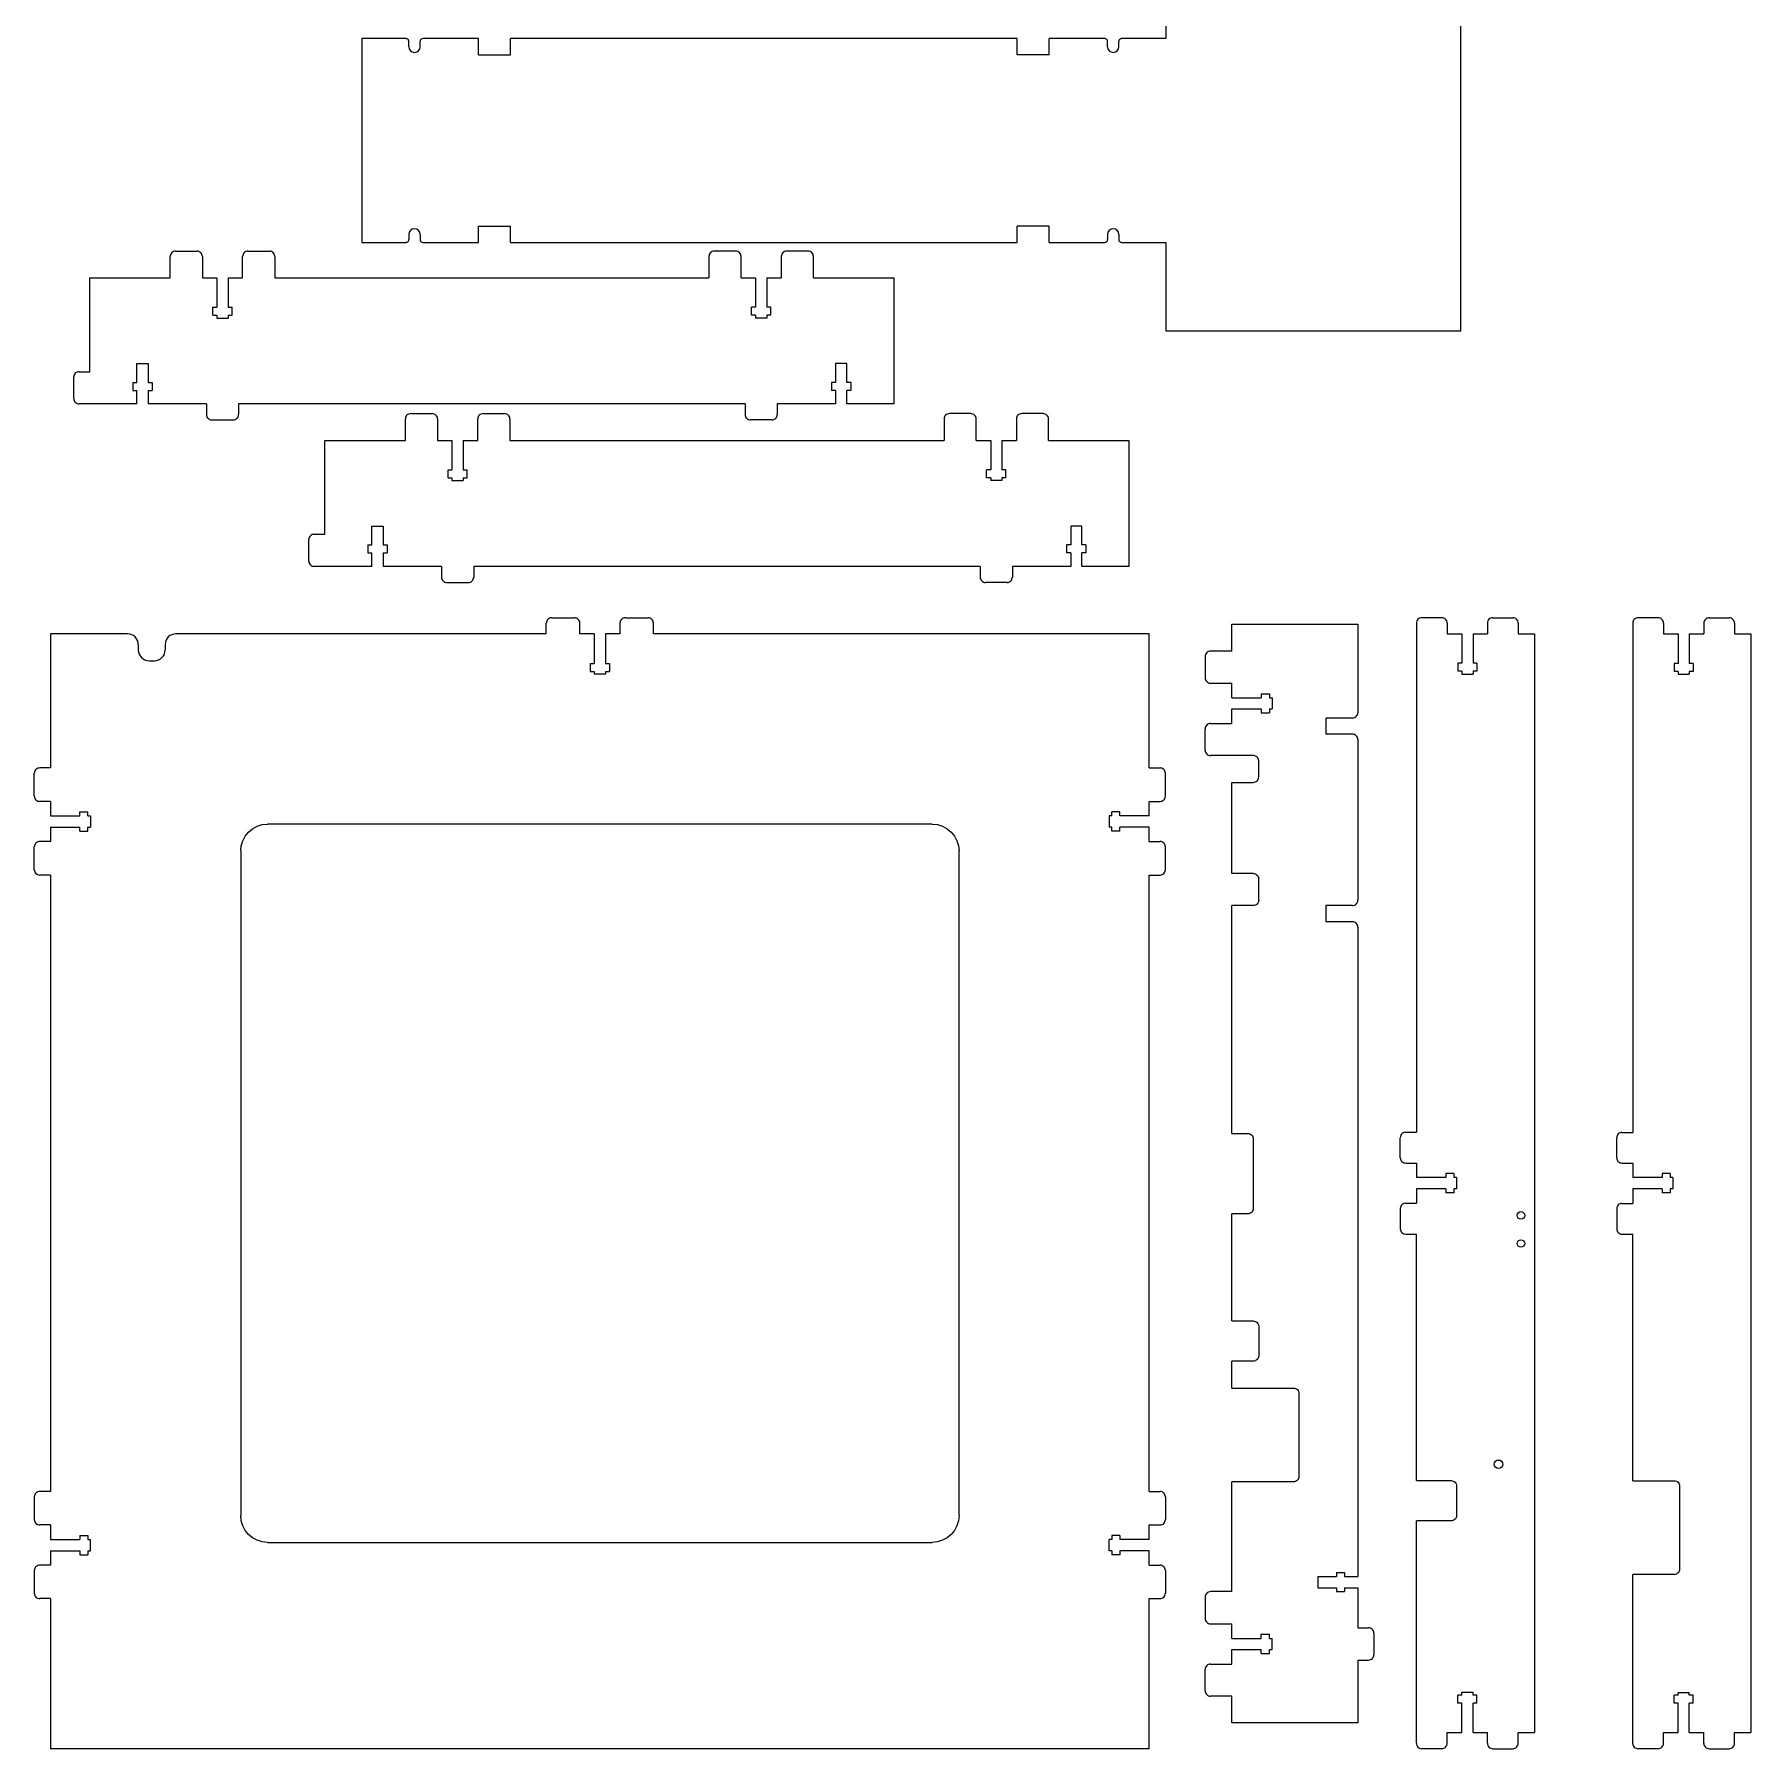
# Model space of a CAD drawing. Extents: x 233 to 3046, y 2334 to 3838.
# Drawn here: x 663 to 1303, y 2335 to 2975 of the extents above; entities that cross this region are included whole.
import ezdxf

# ---------------------------------------------------------------- set-up
doc = ezdxf.new("R2010")
doc.units = 0
doc.layers.add('LAYER_1', color=7, linetype='CONTINUOUS')

msp = doc.modelspace()

# ---------------------------------------------------------------- linework, layer by layer
at = {"layer": 'LAYER_1', "color": 94}
for points in [[(1194.71, 2864.42), (1194.71, 3276.43)], [(1084.71, 3216.7), (1084.71, 2973.43)], [(801.26, 2973.43), (784.71, 2973.43)], [(784.71, 2973.43), (784.71, 2897.4)], [(802.24, 2972.4), (802.24, 2972.62), (802.17, 2972.79), (802.1, 2972.97), (801.96, 2973.11), (801.82, 2973.25), (801.64, 2973.32), (801.43, 2973.39), (801.26, 2973.43)], [(802.24, 2970.43), (802.24, 2972.4)], [(807.47, 2973.43), (807.25, 2973.39), (807.08, 2973.32), (806.9, 2973.25), (806.76, 2973.11), (806.62, 2972.97), (806.51, 2972.79), (806.48, 2972.62), (806.44, 2972.4)], [(806.44, 2970.43), (806.44, 2972.4)], [(828.21, 2973.43), (807.47, 2973.43)], [(828.21, 2967.43), (828.21, 2973.43)], [(1029.22, 2973.43), (840.2, 2973.43)], [(840.2, 2967.43), (840.2, 2973.43)], [(1029.22, 2967.43), (1029.22, 2973.43)], [(1061.96, 2973.43), (1041.22, 2973.43)], [(1041.22, 2967.43), (1041.22, 2973.43)], [(1062.95, 2972.4), (1062.95, 2972.62), (1062.88, 2972.79), (1062.77, 2972.97), (1062.66, 2973.11), (1062.52, 2973.25), (1062.35, 2973.32), (1062.14, 2973.39), (1061.96, 2973.43)], [(1062.95, 2970.43), (1062.95, 2972.4)], [(1068.17, 2973.43), (1067.96, 2973.39), (1067.78, 2973.32), (1067.6, 2973.25), (1067.46, 2973.11), (1067.32, 2972.97), (1067.22, 2972.79), (1067.18, 2972.62), (1067.15, 2972.4)], [(1067.15, 2970.43), (1067.15, 2972.4)], [(1084.71, 2973.43), (1068.17, 2973.43)], [(802.24, 2970.43), (802.42, 2969.62), (802.88, 2968.91), (803.55, 2968.49), (804.36, 2968.31), (805.17, 2968.49), (805.84, 2968.91), (806.3, 2969.62), (806.44, 2970.43)], [(828.21, 2967.43), (840.2, 2967.43)], [(1041.22, 2967.43), (1029.22, 2967.43)], [(1062.95, 2970.43), (1063.12, 2969.62), (1063.58, 2968.91), (1064.25, 2968.49), (1065.06, 2968.31), (1065.87, 2968.49), (1066.55, 2968.91), (1067, 2969.62), (1067.15, 2970.43)], [(806.44, 2900.4), (806.3, 2901.21), (805.84, 2901.88), (805.17, 2902.34), (804.36, 2902.52), (803.55, 2902.34), (802.88, 2901.88), (802.42, 2901.21), (802.24, 2900.4)], [(828.21, 2897.4), (828.21, 2903.4)], [(828.21, 2903.4), (840.2, 2903.4)], [(840.2, 2897.4), (840.2, 2903.4)], [(1029.22, 2897.4), (1029.22, 2903.4)], [(1041.22, 2903.4), (1029.22, 2903.4)], [(1041.22, 2897.4), (1041.22, 2903.4)], [(1067.15, 2900.4), (1067, 2901.21), (1066.55, 2901.88), (1065.87, 2902.34), (1065.06, 2902.52), (1064.25, 2902.34), (1063.58, 2901.88), (1063.12, 2901.21), (1062.95, 2900.4)], [(784.71, 2897.4), (801.26, 2897.4)], [(801.26, 2897.4), (801.43, 2897.44), (801.64, 2897.47), (801.82, 2897.58), (801.96, 2897.72), (802.1, 2897.86), (802.17, 2898.04), (802.24, 2898.22), (802.24, 2898.43)], [(802.24, 2900.4), (802.24, 2898.43)], [(806.44, 2900.4), (806.44, 2898.43)], [(806.44, 2898.43), (806.48, 2898.22), (806.51, 2898.04), (806.62, 2897.86), (806.76, 2897.72), (806.9, 2897.58), (807.08, 2897.47), (807.25, 2897.44), (807.47, 2897.4)], [(807.47, 2897.4), (828.21, 2897.4)], [(840.2, 2897.4), (1029.22, 2897.4)], [(1041.22, 2897.4), (1061.96, 2897.4)], [(1061.96, 2897.4), (1062.14, 2897.44), (1062.35, 2897.47), (1062.52, 2897.58), (1062.66, 2897.72), (1062.77, 2897.86), (1062.88, 2898.04), (1062.95, 2898.22), (1062.95, 2898.43)], [(1062.95, 2900.4), (1062.95, 2898.43)], [(1067.15, 2900.4), (1067.15, 2898.43)], [(1067.15, 2898.43), (1067.18, 2898.22), (1067.22, 2898.04), (1067.32, 2897.86), (1067.46, 2897.72), (1067.6, 2897.58), (1067.78, 2897.47), (1067.96, 2897.44), (1068.17, 2897.4)], [(1068.17, 2897.4), (1084.71, 2897.4)], [(1084.71, 2897.4), (1084.71, 2864.42)], [(1084.71, 2864.42), (1194.71, 2864.42)], [(1109.36, 2754.93), (1156.35, 2754.93)], [(1109.36, 2744.91), (1109.36, 2754.93)], [(1156.35, 2754.93), (1156.35, 2721.91)], [(1101.35, 2744.91), (1100.96, 2744.87), (1100.57, 2744.77), (1100.22, 2744.59), (1099.94, 2744.34), (1099.69, 2744.03), (1099.48, 2743.67), (1099.38, 2743.32), (1099.34, 2742.93)], [(1099.34, 2742.93), (1099.34, 2734.92)], [(1109.36, 2744.91), (1101.35, 2744.91)], [(1099.34, 2734.92), (1099.38, 2734.54), (1099.48, 2734.15), (1099.69, 2733.8), (1099.94, 2733.51), (1100.22, 2733.27), (1100.57, 2733.06), (1100.96, 2732.95), (1101.35, 2732.91)], [(1101.35, 2732.91), (1109.36, 2732.91)], [(1109.36, 2727.52), (1109.36, 2732.91)], [(1120.33, 2729), (1120.33, 2727.52)], [(1120.33, 2729), (1123.33, 2729)], [(1123.33, 2729), (1123.33, 2727.52)], [(1109.36, 2727.52), (1120.33, 2727.52)], [(1109.36, 2723.32), (1120.33, 2723.32)], [(1109.36, 2717.92), (1109.36, 2723.32)], [(1120.33, 2723.32), (1120.33, 2721.8)], [(1120.33, 2721.8), (1123.33, 2721.8)], [(1123.33, 2727.52), (1124.35, 2727.52)], [(1123.33, 2723.32), (1124.35, 2723.32)], [(1123.33, 2723.32), (1123.33, 2721.8)], [(1124.35, 2727.52), (1124.35, 2723.32)], [(1154.34, 2719.93), (1154.73, 2719.97), (1155.11, 2720.07), (1155.47, 2720.25), (1155.75, 2720.5), (1156, 2720.81), (1156.21, 2721.17), (1156.31, 2721.52), (1156.35, 2721.91)], [(1101.35, 2717.92), (1100.96, 2717.89), (1100.57, 2717.78), (1100.22, 2717.57), (1099.94, 2717.32), (1099.69, 2717.04), (1099.48, 2716.69), (1099.38, 2716.3), (1099.34, 2715.91)], [(1099.34, 2707.9), (1099.34, 2715.91)], [(1101.35, 2717.92), (1109.36, 2717.92)], [(1144.35, 2719.93), (1144.35, 2713.9)], [(1154.34, 2719.93), (1144.35, 2719.93)], [(1154.34, 2713.9), (1144.35, 2713.9)], [(1156.35, 2711.92), (1156.31, 2712.31), (1156.21, 2712.66), (1156, 2713.02), (1155.75, 2713.33), (1155.47, 2713.58), (1155.11, 2713.76), (1154.73, 2713.86), (1154.34, 2713.9)], [(1156.35, 2711.92), (1156.35, 2651.92)], [(1099.34, 2707.9), (1099.38, 2707.51), (1099.48, 2707.16), (1099.69, 2706.81), (1099.94, 2706.49), (1100.22, 2706.24), (1100.57, 2706.07), (1100.96, 2705.96), (1101.35, 2705.93)], [(1117.33, 2705.93), (1101.35, 2705.93)], [(1119.34, 2703.92), (1119.31, 2704.3), (1119.2, 2704.69), (1119.03, 2705.01), (1118.74, 2705.33), (1118.46, 2705.57), (1118.11, 2705.75), (1117.72, 2705.89), (1117.33, 2705.93)], [(1119.34, 2697.92), (1119.34, 2703.92)], [(1117.33, 2695.91), (1117.72, 2695.94), (1118.11, 2696.08), (1118.46, 2696.26), (1118.74, 2696.51), (1119.03, 2696.79), (1119.2, 2697.14), (1119.31, 2697.53), (1119.34, 2697.92)], [(1109.36, 2695.91), (1117.33, 2695.91)], [(1109.36, 2661.9), (1109.36, 2695.91)], [(1117.33, 2661.9), (1109.36, 2661.9)], [(1117.33, 2661.9), (1117.72, 2661.86), (1118.11, 2661.76), (1118.46, 2661.58), (1118.74, 2661.34), (1119.03, 2661.02), (1119.2, 2660.67), (1119.31, 2660.31), (1119.34, 2659.92)], [(1119.34, 2651.92), (1119.34, 2659.92)], [(1119.34, 2651.92), (1119.31, 2651.53), (1119.2, 2651.14), (1119.03, 2650.79), (1118.74, 2650.51), (1118.46, 2650.26), (1118.11, 2650.08), (1117.72, 2649.94), (1117.33, 2649.91)], [(1154.34, 2649.91), (1154.73, 2649.94), (1155.11, 2650.08), (1155.47, 2650.26), (1155.75, 2650.51), (1156, 2650.79), (1156.21, 2651.14), (1156.31, 2651.53), (1156.35, 2651.92)], [(1117.33, 2649.91), (1109.36, 2649.91)], [(1109.36, 2564.92), (1109.36, 2649.91)], [(1144.35, 2649.91), (1144.35, 2643.91)], [(1154.34, 2649.91), (1144.35, 2649.91)], [(1154.34, 2643.91), (1144.35, 2643.91)], [(1156.35, 2641.93), (1156.31, 2642.32), (1156.21, 2642.67), (1156, 2643.03), (1155.75, 2643.34), (1155.47, 2643.59), (1155.11, 2643.77), (1154.73, 2643.87), (1154.34, 2643.91)], [(1156.35, 2641.93), (1156.35, 2399.61)], [(1109.36, 2564.92), (1115.36, 2564.92)], [(1115.36, 2564.92), (1115.74, 2564.89), (1116.1, 2564.78), (1116.45, 2564.57), (1116.77, 2564.32), (1117.01, 2564.04), (1117.19, 2563.69), (1117.3, 2563.3), (1117.33, 2562.91)], [(1117.33, 2562.91), (1117.33, 2536.91)], [(1117.33, 2536.91), (1117.3, 2536.52), (1117.19, 2536.13), (1117.01, 2535.82), (1116.77, 2535.5), (1116.45, 2535.25), (1116.1, 2535.08), (1115.74, 2534.97), (1115.36, 2534.9)], [(1115.36, 2534.9), (1109.36, 2534.9)], [(1109.36, 2494.93), (1109.36, 2534.9)], [(1109.36, 2494.93), (1117.33, 2494.93)], [(1117.33, 2494.93), (1117.72, 2494.89), (1118.11, 2494.75), (1118.46, 2494.58), (1118.74, 2494.33), (1119.03, 2494.01), (1119.2, 2493.7), (1119.31, 2493.31), (1119.34, 2492.92)], [(1119.34, 2492.92), (1119.34, 2481.91)], [(1117.33, 2479.9), (1109.36, 2479.9)], [(1109.36, 2469.92), (1109.36, 2479.9)], [(1119.34, 2481.91), (1119.31, 2481.52), (1119.2, 2481.14), (1119.03, 2480.82), (1118.74, 2480.5), (1118.46, 2480.25), (1118.11, 2480.08), (1117.72, 2479.94), (1117.33, 2479.9)], [(1109.36, 2469.92), (1132.36, 2469.92)], [(1132.36, 2469.92), (1132.75, 2469.88), (1133.1, 2469.78), (1133.45, 2469.57), (1133.77, 2469.32), (1134.02, 2469.04), (1134.19, 2468.68), (1134.3, 2468.3), (1134.34, 2467.91)], [(1134.34, 2467.91), (1134.34, 2436.9)], [(1132.36, 2434.92), (1109.36, 2434.92)], [(1109.36, 2393.93), (1109.36, 2434.92)], [(1134.34, 2436.9), (1134.3, 2436.51), (1134.19, 2436.16), (1134.02, 2435.8), (1133.77, 2435.49), (1133.45, 2435.24), (1133.1, 2435.06), (1132.75, 2434.96), (1132.36, 2434.92)], [(1141.36, 2399.61), (1141.36, 2395.41)], [(1141.36, 2399.61), (1148.34, 2399.61)], [(1141.36, 2395.41), (1148.34, 2395.41)], [(1148.34, 2401.13), (1148.34, 2399.61)], [(1148.34, 2401.13), (1151.34, 2401.13)], [(1148.34, 2395.41), (1148.34, 2393.93)], [(1151.34, 2401.13), (1151.34, 2399.61)], [(1151.34, 2399.61), (1156.35, 2399.61)], [(1151.34, 2395.41), (1156.35, 2395.41)], [(1151.34, 2395.41), (1151.34, 2393.93)], [(1156.35, 2395.41), (1156.35, 2380.42)], [(1101.35, 2393.93), (1100.96, 2393.89), (1100.57, 2393.75), (1100.22, 2393.58), (1099.94, 2393.33), (1099.69, 2393.01), (1099.48, 2392.7), (1099.38, 2392.31), (1099.34, 2391.92)], [(1099.34, 2391.92), (1099.34, 2383.91)], [(1109.36, 2393.93), (1101.35, 2393.93)], [(1148.34, 2393.93), (1151.34, 2393.93)], [(1099.34, 2383.91), (1099.38, 2383.52), (1099.48, 2383.13), (1099.69, 2382.82), (1099.94, 2382.5), (1100.22, 2382.25), (1100.57, 2382.08), (1100.96, 2381.97), (1101.35, 2381.9)], [(1101.35, 2381.9), (1109.36, 2381.9)], [(1109.36, 2376.5), (1109.36, 2381.9)], [(1109.36, 2376.5), (1120.33, 2376.5)], [(1120.33, 2376.5), (1120.33, 2378.02)], [(1120.33, 2378.02), (1123.33, 2378.02)], [(1123.33, 2376.5), (1123.33, 2378.02)], [(1123.33, 2376.5), (1124.35, 2376.5)], [(1124.35, 2372.3), (1124.35, 2376.5)], [(1156.35, 2380.42), (1160.34, 2380.42)], [(1162.35, 2378.41), (1162.31, 2378.8), (1162.21, 2379.18), (1161.99, 2379.54), (1161.75, 2379.82), (1161.46, 2380.07), (1161.11, 2380.28), (1160.72, 2380.38), (1160.34, 2380.42)], [(1162.35, 2378.41), (1162.35, 2370.4)], [(1109.36, 2372.3), (1120.33, 2372.3)], [(1109.36, 2366.91), (1109.36, 2372.3)], [(1120.33, 2370.82), (1120.33, 2372.3)], [(1120.33, 2370.82), (1123.33, 2370.82)], [(1123.33, 2372.3), (1124.35, 2372.3)], [(1123.33, 2370.82), (1123.33, 2372.3)], [(1160.34, 2368.42), (1160.72, 2368.46), (1161.11, 2368.57), (1161.46, 2368.74), (1161.75, 2368.99), (1161.99, 2369.31), (1162.21, 2369.66), (1162.31, 2370.01), (1162.35, 2370.4)], [(1101.35, 2366.91), (1100.96, 2366.87), (1100.57, 2366.77), (1100.22, 2366.59), (1099.94, 2366.34), (1099.69, 2366.03), (1099.48, 2365.67), (1099.38, 2365.32), (1099.34, 2364.93)], [(1099.34, 2356.92), (1099.34, 2364.93)], [(1101.35, 2366.91), (1109.36, 2366.91)], [(1156.35, 2368.42), (1156.35, 2344.93)], [(1156.35, 2368.42), (1160.34, 2368.42)], [(1099.34, 2356.92), (1099.38, 2356.54), (1099.48, 2356.15), (1099.69, 2355.79), (1099.94, 2355.51), (1100.22, 2355.27), (1100.57, 2355.05), (1100.96, 2354.95), (1101.35, 2354.91)], [(1109.36, 2354.91), (1101.35, 2354.91)], [(1109.36, 2344.93), (1109.36, 2354.91)], [(1156.35, 2344.93), (1109.36, 2344.93)]]:
    msp.add_lwpolyline(points, dxfattribs=at)
at = {"layer": 'LAYER_1', "color": 7}
for points in [[(715.22, 2894.18), (714.83, 2894.14), (714.44, 2894.04), (714.09, 2893.82), (713.81, 2893.58), (713.56, 2893.3), (713.39, 2892.94), (713.24, 2892.55), (713.21, 2892.17)], [(713.21, 2884.19), (713.21, 2892.17)], [(715.22, 2894.18), (723.23, 2894.18)], [(725.2, 2892.17), (725.17, 2892.55), (725.06, 2892.94), (724.89, 2893.3), (724.64, 2893.58), (724.32, 2893.82), (723.97, 2894.04), (723.62, 2894.14), (723.23, 2894.18)], [(725.2, 2892.17), (725.2, 2884.19)], [(742.21, 2894.18), (741.82, 2894.14), (741.47, 2894.04), (741.11, 2893.82), (740.8, 2893.58), (740.55, 2893.3), (740.37, 2892.94), (740.27, 2892.55), (740.23, 2892.17)], [(740.23, 2884.19), (740.23, 2892.17)], [(742.21, 2894.18), (750.22, 2894.18)], [(752.23, 2892.17), (752.19, 2892.55), (752.05, 2892.94), (751.87, 2893.3), (751.63, 2893.58), (751.34, 2893.82), (750.99, 2894.04), (750.6, 2894.14), (750.22, 2894.18)], [(752.23, 2892.17), (752.23, 2884.19)], [(916.23, 2894.18), (915.85, 2894.14), (915.46, 2894.04), (915.1, 2893.82), (914.79, 2893.58), (914.54, 2893.3), (914.36, 2892.94), (914.26, 2892.55), (914.22, 2892.17)], [(914.22, 2892.17), (914.22, 2884.19)], [(924.21, 2894.18), (916.23, 2894.18)], [(926.22, 2892.17), (926.18, 2892.55), (926.08, 2892.94), (925.86, 2893.3), (925.62, 2893.58), (925.33, 2893.82), (924.98, 2894.04), (924.59, 2894.14), (924.21, 2894.18)], [(926.22, 2884.19), (926.22, 2892.17)], [(943.22, 2894.18), (942.83, 2894.14), (942.44, 2894.04), (942.09, 2893.82), (941.81, 2893.58), (941.56, 2893.3), (941.39, 2892.94), (941.25, 2892.55), (941.21, 2892.17)], [(941.21, 2892.17), (941.21, 2884.19)], [(951.23, 2894.18), (943.22, 2894.18)], [(953.2, 2892.17), (953.17, 2892.55), (953.06, 2892.94), (952.89, 2893.3), (952.64, 2893.58), (952.32, 2893.82), (951.97, 2894.04), (951.62, 2894.14), (951.23, 2894.18)], [(953.2, 2884.19), (953.2, 2892.17)], [(683.22, 2884.19), (713.21, 2884.19)], [(683.22, 2849.16), (683.22, 2884.19)], [(725.2, 2884.19), (730.6, 2884.19)], [(730.6, 2884.19), (730.6, 2873.19)], [(734.83, 2884.19), (740.23, 2884.19)], [(734.83, 2884.19), (734.83, 2873.19)], [(752.23, 2884.19), (914.22, 2884.19)], [(926.22, 2884.19), (931.61, 2884.19)], [(931.61, 2884.19), (931.61, 2873.19)], [(935.81, 2884.19), (941.21, 2884.19)], [(935.81, 2884.19), (935.81, 2873.19)], [(953.2, 2884.19), (983.23, 2884.19)], [(983.23, 2884.19), (983.23, 2837.17)], [(729.12, 2870.19), (729.12, 2873.19)], [(729.12, 2873.19), (730.6, 2873.19)], [(729.12, 2870.19), (730.6, 2870.19)], [(730.6, 2870.19), (730.6, 2869.17)], [(730.6, 2869.17), (734.83, 2869.17)], [(734.83, 2873.19), (736.32, 2873.19)], [(734.83, 2870.19), (736.32, 2870.19)], [(734.83, 2870.19), (734.83, 2869.17)], [(736.32, 2870.19), (736.32, 2873.19)], [(930.13, 2870.19), (930.13, 2873.19)], [(931.61, 2873.19), (930.13, 2873.19)], [(931.61, 2870.19), (930.13, 2870.19)], [(931.61, 2870.19), (931.61, 2869.17)], [(935.81, 2869.17), (931.61, 2869.17)], [(937.33, 2873.19), (935.81, 2873.19)], [(937.33, 2870.19), (935.81, 2870.19)], [(935.81, 2870.19), (935.81, 2869.17)], [(937.33, 2870.19), (937.33, 2873.19)], [(700.76, 2845.18), (700.76, 2852.16)], [(700.76, 2852.16), (704.95, 2852.16)], [(704.95, 2852.16), (704.95, 2845.18)], [(961.46, 2852.16), (961.46, 2845.18)], [(965.66, 2852.16), (961.46, 2852.16)], [(965.66, 2845.18), (965.66, 2852.16)], [(679.2, 2849.16), (678.81, 2849.13), (678.46, 2849.02), (678.11, 2848.85), (677.79, 2848.6), (677.54, 2848.28), (677.37, 2847.93), (677.26, 2847.58), (677.23, 2847.19)], [(677.23, 2839.18), (677.23, 2847.19)], [(679.2, 2849.16), (683.22, 2849.16)], [(699.27, 2845.18), (699.27, 2842.18)], [(699.27, 2845.18), (700.76, 2845.18)], [(704.95, 2845.18), (706.47, 2845.18)], [(706.47, 2845.18), (706.47, 2842.18)], [(959.98, 2845.18), (959.98, 2842.18)], [(961.46, 2845.18), (959.98, 2845.18)], [(967.17, 2845.18), (965.66, 2845.18)], [(967.17, 2845.18), (967.17, 2842.18)], [(677.23, 2839.18), (677.26, 2838.79), (677.37, 2838.4), (677.54, 2838.05), (677.79, 2837.77), (678.11, 2837.52), (678.46, 2837.34), (678.81, 2837.2), (679.2, 2837.17)], [(700.76, 2837.17), (679.2, 2837.17)], [(699.27, 2842.18), (700.76, 2842.18)], [(700.76, 2837.17), (700.76, 2842.18)], [(704.95, 2842.18), (706.47, 2842.18)], [(704.95, 2842.18), (704.95, 2837.17)], [(726.72, 2837.17), (704.95, 2837.17)], [(726.72, 2837.17), (726.72, 2833.18)], [(738.72, 2837.17), (738.72, 2833.18)], [(927.73, 2837.17), (738.72, 2837.17)], [(927.73, 2837.17), (927.73, 2833.18)], [(939.73, 2837.17), (939.73, 2833.18)], [(961.46, 2837.17), (939.73, 2837.17)], [(961.46, 2842.18), (959.98, 2842.18)], [(961.46, 2842.18), (961.46, 2837.17)], [(965.66, 2837.17), (965.66, 2842.18)], [(967.17, 2842.18), (965.66, 2842.18)], [(983.23, 2837.17), (965.66, 2837.17)], [(726.72, 2833.18), (726.76, 2832.79), (726.86, 2832.41), (727.04, 2832.05), (727.32, 2831.77), (727.6, 2831.52), (727.96, 2831.31), (728.34, 2831.21), (728.73, 2831.17)], [(728.73, 2831.17), (736.7, 2831.17)], [(736.7, 2831.17), (737.09, 2831.21), (737.48, 2831.31), (737.83, 2831.52), (738.12, 2831.77), (738.4, 2832.05), (738.57, 2832.41), (738.68, 2832.79), (738.72, 2833.18)], [(802.96, 2833.51), (802.57, 2833.48), (802.18, 2833.33), (801.83, 2833.16), (801.51, 2832.91), (801.26, 2832.63), (801.09, 2832.28), (800.98, 2831.89), (800.95, 2831.5)], [(800.95, 2823.49), (800.95, 2831.5)], [(802.96, 2833.51), (810.93, 2833.51)], [(812.94, 2831.5), (812.91, 2831.89), (812.8, 2832.28), (812.59, 2832.63), (812.34, 2832.91), (812.06, 2833.16), (811.71, 2833.33), (811.32, 2833.48), (810.93, 2833.51)], [(812.94, 2831.5), (812.94, 2823.49)], [(829.95, 2833.51), (829.56, 2833.48), (829.17, 2833.33), (828.82, 2833.16), (828.53, 2832.91), (828.29, 2832.63), (828.11, 2832.28), (827.97, 2831.89), (827.93, 2831.5)], [(827.93, 2823.49), (827.93, 2831.5)], [(829.95, 2833.51), (837.95, 2833.51)], [(839.93, 2831.5), (839.89, 2831.89), (839.79, 2832.28), (839.61, 2832.63), (839.36, 2832.91), (839.05, 2833.16), (838.69, 2833.33), (838.34, 2833.48), (837.95, 2833.51)], [(839.93, 2831.5), (839.93, 2823.49)], [(927.73, 2833.18), (927.77, 2832.79), (927.87, 2832.41), (928.05, 2832.05), (928.3, 2831.77), (928.62, 2831.52), (928.97, 2831.31), (929.32, 2831.21), (929.71, 2831.17)], [(937.72, 2831.17), (929.71, 2831.17)], [(937.72, 2831.17), (938.11, 2831.21), (938.49, 2831.31), (938.85, 2831.52), (939.13, 2831.77), (939.38, 2832.05), (939.55, 2832.41), (939.69, 2832.79), (939.73, 2833.18)], [(1003.94, 2833.51), (1003.55, 2833.48), (1003.19, 2833.33), (1002.84, 2833.16), (1002.52, 2832.91), (1002.28, 2832.63), (1002.1, 2832.28), (1001.99, 2831.89), (1001.96, 2831.5)], [(1001.96, 2831.5), (1001.96, 2823.49)], [(1011.94, 2833.51), (1003.94, 2833.51)], [(1013.95, 2831.5), (1013.92, 2831.89), (1013.78, 2832.28), (1013.6, 2832.63), (1013.35, 2832.91), (1013.04, 2833.16), (1012.72, 2833.33), (1012.33, 2833.48), (1011.94, 2833.51)], [(1013.95, 2823.49), (1013.95, 2831.5)], [(1030.96, 2833.51), (1030.53, 2833.48), (1030.18, 2833.33), (1029.83, 2833.16), (1029.51, 2832.91), (1029.26, 2832.63), (1029.09, 2832.28), (1028.98, 2831.89), (1028.95, 2831.5)], [(1028.95, 2831.5), (1028.95, 2823.49)], [(1038.93, 2833.51), (1030.96, 2833.51)], [(1040.94, 2831.5), (1040.91, 2831.89), (1040.8, 2832.28), (1040.59, 2832.63), (1040.34, 2832.91), (1040.06, 2833.16), (1039.71, 2833.33), (1039.32, 2833.48), (1038.93, 2833.51)], [(1040.94, 2823.49), (1040.94, 2831.5)], [(770.93, 2823.49), (800.95, 2823.49)], [(770.93, 2788.5), (770.93, 2823.49)], [(812.94, 2823.49), (818.34, 2823.49)], [(818.34, 2823.49), (818.34, 2812.52)], [(822.54, 2823.49), (827.93, 2823.49)], [(822.54, 2823.49), (822.54, 2812.52)], [(839.93, 2823.49), (1001.96, 2823.49)], [(1013.95, 2823.49), (1019.35, 2823.49)], [(1019.35, 2823.49), (1019.35, 2812.52)], [(1023.55, 2823.49), (1028.95, 2823.49)], [(1023.55, 2823.49), (1023.55, 2812.52)], [(1040.94, 2823.49), (1070.93, 2823.49)], [(1070.93, 2823.49), (1070.93, 2776.5)], [(816.86, 2809.49), (816.86, 2812.52)], [(816.86, 2812.52), (818.34, 2812.52)], [(822.54, 2812.52), (824.05, 2812.52)], [(824.05, 2809.49), (824.05, 2812.52)], [(1017.83, 2809.49), (1017.83, 2812.52)], [(1019.35, 2812.52), (1017.83, 2812.52)], [(1025.03, 2812.52), (1023.55, 2812.52)], [(1025.03, 2809.49), (1025.03, 2812.52)], [(816.86, 2809.49), (818.34, 2809.49)], [(818.34, 2809.49), (818.34, 2808.5)], [(818.34, 2808.5), (822.54, 2808.5)], [(822.54, 2809.49), (824.05, 2809.49)], [(822.54, 2809.49), (822.54, 2808.5)], [(1019.35, 2809.49), (1017.83, 2809.49)], [(1019.35, 2809.49), (1019.35, 2808.5)], [(1023.55, 2808.5), (1019.35, 2808.5)], [(1025.03, 2809.49), (1023.55, 2809.49)], [(1023.55, 2809.49), (1023.55, 2808.5)], [(766.94, 2788.5), (766.55, 2788.46), (766.16, 2788.36), (765.85, 2788.18), (765.53, 2787.93), (765.28, 2787.61), (765.1, 2787.26), (764.96, 2786.91), (764.93, 2786.52)], [(764.93, 2778.51), (764.93, 2786.52)], [(766.94, 2788.5), (770.93, 2788.5)], [(788.49, 2784.51), (788.49, 2791.5)], [(788.49, 2791.5), (792.69, 2791.5)], [(792.69, 2791.5), (792.69, 2784.51)], [(1049.2, 2791.5), (1049.2, 2784.51)], [(1053.39, 2791.5), (1049.2, 2791.5)], [(1053.39, 2784.51), (1053.39, 2791.5)], [(786.98, 2784.51), (786.98, 2781.51)], [(786.98, 2784.51), (788.49, 2784.51)], [(786.98, 2781.51), (788.49, 2781.51)], [(788.49, 2776.5), (788.49, 2781.51)], [(792.69, 2784.51), (794.21, 2784.51)], [(792.69, 2781.51), (794.21, 2781.51)], [(792.69, 2781.51), (792.69, 2776.5)], [(794.21, 2784.51), (794.21, 2781.51)], [(1047.68, 2784.51), (1047.68, 2781.51)], [(1049.2, 2784.51), (1047.68, 2784.51)], [(1049.2, 2781.51), (1047.68, 2781.51)], [(1049.2, 2781.51), (1049.2, 2776.5)], [(1054.88, 2784.51), (1053.39, 2784.51)], [(1053.39, 2776.5), (1053.39, 2781.51)], [(1054.88, 2781.51), (1053.39, 2781.51)], [(1054.88, 2784.51), (1054.88, 2781.51)], [(764.93, 2778.51), (764.96, 2778.12), (765.1, 2777.74), (765.28, 2777.38), (765.53, 2777.1), (765.85, 2776.85), (766.16, 2776.64), (766.55, 2776.54), (766.94, 2776.5)], [(788.49, 2776.5), (766.94, 2776.5)], [(814.46, 2776.5), (792.69, 2776.5)], [(814.46, 2776.5), (814.46, 2772.52)], [(826.45, 2776.5), (826.45, 2772.52)], [(1015.44, 2776.5), (826.45, 2776.5)], [(1015.44, 2776.5), (1015.44, 2772.52)], [(1027.43, 2776.5), (1027.43, 2772.52)], [(1049.2, 2776.5), (1027.43, 2776.5)], [(1070.93, 2776.5), (1053.39, 2776.5)], [(814.46, 2772.52), (814.49, 2772.13), (814.6, 2771.74), (814.78, 2771.39), (815.02, 2771.1), (815.34, 2770.86), (815.69, 2770.65), (816.05, 2770.54), (816.43, 2770.5)], [(816.43, 2770.5), (824.44, 2770.5)], [(824.44, 2770.5), (824.83, 2770.54), (825.22, 2770.65), (825.57, 2770.86), (825.85, 2771.1), (826.1, 2771.39), (826.28, 2771.74), (826.42, 2772.13), (826.45, 2772.52)], [(1015.44, 2772.52), (1015.47, 2772.13), (1015.61, 2771.74), (1015.79, 2771.39), (1016.04, 2771.1), (1016.32, 2770.86), (1016.67, 2770.65), (1017.06, 2770.54), (1017.45, 2770.5)], [(1025.45, 2770.5), (1017.45, 2770.5)], [(1025.45, 2770.5), (1025.84, 2770.54), (1026.2, 2770.65), (1026.55, 2770.86), (1026.87, 2771.1), (1027.11, 2771.39), (1027.29, 2771.74), (1027.39, 2772.13), (1027.43, 2772.52)], [(855.51, 2757.33), (855.13, 2757.29), (854.77, 2757.19), (854.42, 2756.97), (854.1, 2756.73), (853.86, 2756.44), (853.68, 2756.09), (853.57, 2755.7), (853.54, 2755.32)], [(853.54, 2751.33), (853.54, 2755.32)], [(855.51, 2757.33), (864.02, 2757.33)], [(866.03, 2755.32), (865.99, 2755.7), (865.89, 2756.09), (865.67, 2756.44), (865.43, 2756.73), (865.14, 2756.97), (864.79, 2757.19), (864.4, 2757.29), (864.02, 2757.33)], [(866.03, 2751.33), (866.03, 2755.32)], [(883.03, 2757.33), (882.64, 2757.29), (882.25, 2757.19), (881.9, 2756.97), (881.62, 2756.73), (881.37, 2756.44), (881.16, 2756.09), (881.05, 2755.7), (881.02, 2755.32)], [(881.02, 2755.32), (881.02, 2751.33)], [(883.03, 2757.33), (891.53, 2757.33)], [(893.51, 2755.32), (893.47, 2755.7), (893.37, 2756.09), (893.19, 2756.44), (892.94, 2756.73), (892.63, 2756.97), (892.27, 2757.19), (891.92, 2757.29), (891.53, 2757.33)], [(893.51, 2751.33), (893.51, 2755.32)], [(1180.18, 2757.36), (1179.8, 2757.29), (1179.41, 2757.19), (1179.09, 2757.01), (1178.77, 2756.76), (1178.53, 2756.44), (1178.35, 2756.13), (1178.24, 2755.74), (1178.17, 2755.35)], [(1178.17, 2755.35), (1178.17, 2565.34)], [(1187.7, 2757.36), (1180.18, 2757.36)], [(1189.67, 2755.35), (1189.64, 2755.74), (1189.53, 2756.13), (1189.36, 2756.44), (1189.11, 2756.76), (1188.79, 2757.01), (1188.44, 2757.19), (1188.09, 2757.29), (1187.7, 2757.36)], [(1189.67, 2755.35), (1189.67, 2751.33)], [(1206.68, 2757.36), (1206.29, 2757.29), (1205.94, 2757.19), (1205.58, 2757.01), (1205.27, 2756.76), (1205.02, 2756.44), (1204.84, 2756.13), (1204.74, 2755.74), (1204.7, 2755.35)], [(1204.7, 2755.35), (1204.7, 2751.33)], [(1206.68, 2757.36), (1214.19, 2757.36)], [(1216.2, 2755.35), (1216.17, 2755.74), (1216.03, 2756.13), (1215.85, 2756.44), (1215.6, 2756.76), (1215.29, 2757.01), (1214.97, 2757.19), (1214.58, 2757.29), (1214.19, 2757.36)], [(1216.2, 2755.35), (1216.2, 2751.33)], [(1260.9, 2757.33), (1260.51, 2757.29), (1260.16, 2757.19), (1259.81, 2756.97), (1259.49, 2756.73), (1259.24, 2756.44), (1259.07, 2756.09), (1258.96, 2755.7), (1258.92, 2755.32)], [(1258.92, 2755.32), (1258.92, 2565.31)], [(1268.41, 2757.33), (1260.9, 2757.33)], [(1270.43, 2755.32), (1270.39, 2755.7), (1270.25, 2756.09), (1270.07, 2756.44), (1269.83, 2756.73), (1269.54, 2756.97), (1269.19, 2757.19), (1268.8, 2757.29), (1268.41, 2757.33)], [(1270.43, 2755.32), (1270.43, 2751.33)], [(1287.43, 2757.33), (1287.04, 2757.29), (1286.65, 2757.19), (1286.3, 2756.97), (1286.02, 2756.73), (1285.77, 2756.44), (1285.56, 2756.09), (1285.45, 2755.7), (1285.42, 2755.32)], [(1285.42, 2755.32), (1285.42, 2751.33)], [(1287.43, 2757.33), (1294.91, 2757.33)], [(1296.92, 2755.32), (1296.88, 2755.7), (1296.78, 2756.09), (1296.57, 2756.44), (1296.32, 2756.73), (1296.04, 2756.97), (1295.68, 2757.19), (1295.3, 2757.29), (1294.91, 2757.33)], [(1296.92, 2755.32), (1296.92, 2751.33)], [(697.33, 2751.33), (668.51, 2751.33)], [(668.51, 2751.33), (668.51, 2701.31)], [(701.31, 2747.31), (701.24, 2748.12), (701.03, 2748.86), (700.64, 2749.53), (700.15, 2750.17), (699.55, 2750.66), (698.84, 2751.01), (698.1, 2751.26), (697.33, 2751.33)], [(715.32, 2751.33), (714.54, 2751.26), (713.8, 2751.01), (713.1, 2750.66), (712.5, 2750.17), (712, 2749.53), (711.62, 2748.86), (711.4, 2748.12), (711.33, 2747.31)], [(853.54, 2751.33), (715.32, 2751.33)], [(871.42, 2751.33), (866.03, 2751.33)], [(871.42, 2751.33), (871.42, 2740.32)], [(881.02, 2751.33), (875.62, 2751.33)], [(875.62, 2751.33), (875.62, 2740.32)], [(1078.54, 2751.33), (893.51, 2751.33)], [(1078.54, 2701.31), (1078.54, 2751.33)], [(1189.67, 2751.33), (1195.11, 2751.33)], [(1195.11, 2751.33), (1195.11, 2740.36)], [(1199.31, 2751.33), (1204.7, 2751.33)], [(1199.31, 2751.33), (1199.31, 2740.36)], [(1216.2, 2751.33), (1222.2, 2751.33)], [(1222.2, 2751.33), (1222.2, 2341.33)], [(1270.43, 2751.33), (1275.82, 2751.33)], [(1275.82, 2751.33), (1275.82, 2740.32)], [(1280.02, 2751.33), (1285.42, 2751.33)], [(1280.02, 2751.33), (1280.02, 2740.32)], [(1296.92, 2751.33), (1302.92, 2751.33)], [(1302.92, 2751.33), (1302.92, 2341.33)], [(701.31, 2747.31), (701.31, 2745.33)], [(701.31, 2745.33), (701.38, 2744.56), (701.63, 2743.78), (701.98, 2743.11), (702.48, 2742.51), (703.11, 2741.98), (703.78, 2741.63), (704.52, 2741.42), (705.34, 2741.31)], [(705.34, 2741.31), (707.31, 2741.31)], [(707.31, 2741.31), (708.09, 2741.42), (708.86, 2741.63), (709.53, 2741.98), (710.13, 2742.51), (710.66, 2743.11), (711.02, 2743.78), (711.26, 2744.56), (711.33, 2745.33)], [(711.33, 2747.31), (711.33, 2745.33)], [(869.91, 2740.32), (869.91, 2737.32)], [(869.91, 2740.32), (871.42, 2740.32)], [(869.91, 2737.32), (871.42, 2737.32)], [(871.42, 2737.32), (871.42, 2736.34)], [(875.62, 2736.34), (871.42, 2736.34)], [(875.62, 2740.32), (877.14, 2740.32)], [(875.62, 2737.32), (877.14, 2737.32)], [(875.62, 2737.32), (875.62, 2736.34)], [(877.14, 2740.32), (877.14, 2737.32)], [(1193.59, 2740.36), (1193.59, 2737.36)], [(1195.11, 2740.36), (1193.59, 2740.36)], [(1195.11, 2737.36), (1193.59, 2737.36)], [(1195.11, 2737.36), (1195.11, 2736.34)], [(1195.11, 2736.34), (1199.31, 2736.34)], [(1200.79, 2740.36), (1199.31, 2740.36)], [(1200.79, 2737.36), (1199.31, 2737.36)], [(1199.31, 2737.36), (1199.31, 2736.34)], [(1200.79, 2740.36), (1200.79, 2737.36)], [(1274.31, 2740.32), (1274.31, 2737.32)], [(1275.82, 2740.32), (1274.31, 2740.32)], [(1275.82, 2737.32), (1274.31, 2737.32)], [(1275.82, 2737.32), (1275.82, 2736.34)], [(1275.82, 2736.34), (1280.02, 2736.34)], [(1281.5, 2740.32), (1280.02, 2740.32)], [(1281.5, 2737.32), (1280.02, 2737.32)], [(1280.02, 2737.32), (1280.02, 2736.34)], [(1281.5, 2740.32), (1281.5, 2737.32)], [(664.52, 2701.31), (664.13, 2701.27), (663.74, 2701.16), (663.43, 2700.99), (663.11, 2700.74), (662.86, 2700.42), (662.69, 2700.07), (662.54, 2699.72), (662.51, 2699.33)], [(662.51, 2690.83), (662.51, 2699.33)], [(668.51, 2701.31), (664.52, 2701.31)], [(1078.54, 2701.31), (1082.53, 2701.31)], [(1084.54, 2699.33), (1084.47, 2699.72), (1084.36, 2700.07), (1084.18, 2700.42), (1083.94, 2700.74), (1083.62, 2700.99), (1083.3, 2701.16), (1082.91, 2701.27), (1082.53, 2701.31)], [(1084.54, 2690.83), (1084.54, 2699.33)], [(662.51, 2690.83), (662.54, 2690.44), (662.69, 2690.05), (662.86, 2689.7), (663.11, 2689.42), (663.43, 2689.17), (663.74, 2688.96), (664.13, 2688.85), (664.52, 2688.82)], [(1082.53, 2688.82), (1082.91, 2688.85), (1083.3, 2688.96), (1083.62, 2689.17), (1083.94, 2689.42), (1084.18, 2689.7), (1084.36, 2690.05), (1084.47, 2690.44), (1084.54, 2690.83)], [(668.51, 2688.82), (664.52, 2688.82)], [(668.51, 2688.82), (668.51, 2683.42)], [(668.51, 2683.42), (679.51, 2683.42)], [(679.51, 2683.42), (679.51, 2684.94)], [(679.51, 2684.94), (682.51, 2684.94)], [(682.51, 2683.42), (682.51, 2684.94)], [(682.51, 2683.42), (683.53, 2683.42)], [(683.53, 2683.42), (683.53, 2679.22)], [(1063.51, 2683.42), (1063.51, 2679.22)], [(1064.53, 2683.42), (1063.51, 2683.42)], [(1064.53, 2683.42), (1064.53, 2684.94)], [(1067.53, 2684.94), (1064.53, 2684.94)], [(1067.53, 2683.42), (1067.53, 2684.94)], [(1078.54, 2683.42), (1067.53, 2683.42)], [(1078.54, 2683.42), (1078.54, 2688.82)], [(1078.54, 2688.82), (1082.53, 2688.82)], [(668.51, 2679.22), (679.51, 2679.22)], [(668.51, 2679.22), (668.51, 2673.82)], [(679.51, 2677.74), (679.51, 2679.22)], [(679.51, 2677.74), (682.51, 2677.74)], [(682.51, 2679.22), (683.53, 2679.22)], [(682.51, 2677.74), (682.51, 2679.22)], [(739.52, 2670.33), (739.73, 2672.27), (740.3, 2674.14), (741.21, 2675.87), (742.45, 2677.39), (743.97, 2678.62), (745.69, 2679.57), (747.56, 2680.14), (749.54, 2680.32)], [(997.51, 2680.32), (749.54, 2680.32)], [(997.51, 2680.32), (999.48, 2680.14), (1001.35, 2679.57), (1003.08, 2678.62), (1004.6, 2677.39), (1005.83, 2675.87), (1006.75, 2674.14), (1007.31, 2672.27), (1007.53, 2670.33)], [(1064.53, 2679.22), (1063.51, 2679.22)], [(1064.53, 2677.74), (1064.53, 2679.22)], [(1067.53, 2677.74), (1064.53, 2677.74)], [(1078.54, 2679.22), (1067.53, 2679.22)], [(1067.53, 2677.74), (1067.53, 2679.22)], [(1078.54, 2673.82), (1078.54, 2679.22)], [(664.52, 2673.82), (664.13, 2673.79), (663.74, 2673.68), (663.43, 2673.47), (663.11, 2673.22), (662.86, 2672.94), (662.69, 2672.59), (662.54, 2672.2), (662.51, 2671.81)], [(662.51, 2663.31), (662.51, 2671.81)], [(668.51, 2673.82), (664.52, 2673.82)], [(1078.54, 2673.82), (1082.53, 2673.82)], [(1084.54, 2671.81), (1084.47, 2672.2), (1084.36, 2672.59), (1084.18, 2672.94), (1083.94, 2673.22), (1083.62, 2673.47), (1083.3, 2673.68), (1082.91, 2673.79), (1082.53, 2673.82)], [(1084.54, 2663.31), (1084.54, 2671.81)], [(739.52, 2670.33), (739.52, 2422.33)], [(1007.53, 2422.33), (1007.53, 2670.33)], [(662.51, 2663.31), (662.54, 2662.92), (662.69, 2662.57), (662.86, 2662.22), (663.11, 2661.9), (663.43, 2661.65), (663.74, 2661.48), (664.13, 2661.37), (664.52, 2661.34)], [(668.51, 2661.34), (664.52, 2661.34)], [(668.51, 2661.34), (668.51, 2431.32)], [(1078.54, 2431.32), (1078.54, 2661.34)], [(1078.54, 2661.34), (1082.53, 2661.34)], [(1082.53, 2661.34), (1082.91, 2661.37), (1083.3, 2661.48), (1083.62, 2661.65), (1083.94, 2661.9), (1084.18, 2662.22), (1084.36, 2662.57), (1084.47, 2662.92), (1084.54, 2663.31)], [(1174.19, 2565.34), (1173.8, 2565.31), (1173.41, 2565.2), (1173.09, 2564.99), (1172.78, 2564.74), (1172.53, 2564.46), (1172.35, 2564.11), (1172.21, 2563.72), (1172.18, 2563.33)], [(1172.18, 2555.85), (1172.18, 2563.33)], [(1174.19, 2565.34), (1178.17, 2565.34)], [(1254.9, 2565.31), (1254.51, 2565.27), (1254.16, 2565.17), (1253.81, 2564.99), (1253.49, 2564.74), (1253.24, 2564.43), (1253.07, 2564.07), (1252.96, 2563.72), (1252.93, 2563.33)], [(1252.93, 2555.82), (1252.93, 2563.33)], [(1254.9, 2565.31), (1258.92, 2565.31)], [(1172.18, 2555.85), (1172.21, 2555.47), (1172.35, 2555.08), (1172.53, 2554.73), (1172.78, 2554.44), (1173.09, 2554.2), (1173.41, 2553.99), (1173.8, 2553.88), (1174.19, 2553.84)], [(1252.93, 2555.82), (1252.96, 2555.43), (1253.07, 2555.04), (1253.24, 2554.73), (1253.49, 2554.41), (1253.81, 2554.16), (1254.16, 2553.99), (1254.51, 2553.88), (1254.9, 2553.81)], [(1174.19, 2553.84), (1178.17, 2553.84)], [(1178.17, 2553.84), (1178.17, 2548.45)], [(1189.18, 2549.93), (1189.18, 2548.45)], [(1192.18, 2549.93), (1189.18, 2549.93)], [(1192.18, 2549.93), (1192.18, 2548.45)], [(1254.9, 2553.81), (1258.92, 2553.81)], [(1258.92, 2553.81), (1258.92, 2548.41)], [(1269.93, 2549.93), (1269.93, 2548.41)], [(1272.93, 2549.93), (1269.93, 2549.93)], [(1272.93, 2549.93), (1272.93, 2548.41)], [(1189.18, 2548.45), (1178.17, 2548.45)], [(1189.18, 2544.25), (1178.17, 2544.25)], [(1178.17, 2544.25), (1178.17, 2538.85)], [(1189.18, 2544.25), (1189.18, 2542.73)], [(1192.18, 2542.73), (1189.18, 2542.73)], [(1193.2, 2548.45), (1192.18, 2548.45)], [(1193.2, 2544.25), (1192.18, 2544.25)], [(1192.18, 2544.25), (1192.18, 2542.73)], [(1193.2, 2548.45), (1193.2, 2544.25)], [(1269.93, 2548.41), (1258.92, 2548.41)], [(1269.93, 2544.21), (1258.92, 2544.21)], [(1258.92, 2544.21), (1258.92, 2538.82)], [(1269.93, 2544.21), (1269.93, 2542.73)], [(1272.93, 2542.73), (1269.93, 2542.73)], [(1273.92, 2548.41), (1272.93, 2548.41)], [(1273.92, 2544.21), (1272.93, 2544.21)], [(1272.93, 2544.21), (1272.93, 2542.73)], [(1273.92, 2548.41), (1273.92, 2544.21)], [(1174.19, 2538.85), (1173.8, 2538.82), (1173.41, 2538.71), (1173.09, 2538.5), (1172.78, 2538.25), (1172.53, 2537.97), (1172.35, 2537.62), (1172.21, 2537.23), (1172.18, 2536.84)], [(1172.18, 2536.84), (1172.18, 2529.36)], [(1174.19, 2538.85), (1178.17, 2538.85)], [(1254.9, 2538.82), (1254.51, 2538.78), (1254.16, 2538.67), (1253.81, 2538.5), (1253.49, 2538.25), (1253.24, 2537.93), (1253.07, 2537.58), (1252.96, 2537.23), (1252.93, 2536.84)], [(1252.93, 2536.84), (1252.93, 2529.33)], [(1254.9, 2538.82), (1258.92, 2538.82)], [(1217.19, 2535.75), (1217.72, 2535.64), (1218.18, 2535.32), (1218.5, 2534.86), (1218.6, 2534.34), (1218.5, 2533.81), (1218.18, 2533.35), (1217.72, 2533.07), (1217.19, 2532.96), (1216.66, 2533.07), (1216.2, 2533.35), (1215.89, 2533.81), (1215.78, 2534.34), (1215.89, 2534.86), (1216.2, 2535.32), (1216.66, 2535.64), (1217.19, 2535.75)], [(1172.18, 2529.36), (1172.21, 2528.97), (1172.35, 2528.59), (1172.53, 2528.23), (1172.78, 2527.91), (1173.09, 2527.67), (1173.41, 2527.49), (1173.8, 2527.39), (1174.19, 2527.35)], [(1174.19, 2527.35), (1178.17, 2527.35)], [(1178.17, 2435.35), (1178.17, 2527.35)], [(1217.19, 2525.23), (1217.72, 2525.13), (1218.18, 2524.85), (1218.5, 2524.39), (1218.6, 2523.86), (1218.5, 2523.29), (1218.18, 2522.87), (1217.72, 2522.55), (1217.19, 2522.45), (1216.66, 2522.55), (1216.2, 2522.87), (1215.89, 2523.29), (1215.78, 2523.86), (1215.89, 2524.39), (1216.2, 2524.85), (1216.66, 2525.13), (1217.19, 2525.23)], [(1252.93, 2529.33), (1252.96, 2528.94), (1253.07, 2528.55), (1253.24, 2528.2), (1253.49, 2527.91), (1253.81, 2527.67), (1254.16, 2527.49), (1254.51, 2527.35), (1254.9, 2527.32)], [(1254.9, 2527.32), (1258.92, 2527.32)], [(1258.92, 2435.31), (1258.92, 2527.32)], [(1208.83, 2443.04), (1209.47, 2442.93), (1209.96, 2442.58), (1210.31, 2442.05), (1210.45, 2441.45), (1210.31, 2440.85), (1209.96, 2440.32), (1209.47, 2439.97), (1208.83, 2439.86), (1208.23, 2439.97), (1207.7, 2440.32), (1207.35, 2440.85), (1207.24, 2441.45), (1207.35, 2442.05), (1207.7, 2442.58), (1208.23, 2442.93), (1208.83, 2443.04)], [(1178.17, 2435.35), (1191.19, 2435.35)], [(1191.19, 2435.35), (1191.58, 2435.31), (1191.97, 2435.2), (1192.28, 2434.99), (1192.6, 2434.75), (1192.85, 2434.46), (1193.03, 2434.11), (1193.17, 2433.72), (1193.2, 2433.34)], [(1258.92, 2435.31), (1274.41, 2435.31)], [(1274.41, 2435.31), (1274.8, 2435.28), (1275.19, 2435.17), (1275.54, 2434.99), (1275.82, 2434.75), (1276.07, 2434.43), (1276.28, 2434.08), (1276.39, 2433.72), (1276.42, 2433.34)], [(664.52, 2431.32), (664.13, 2431.29), (663.74, 2431.18), (663.43, 2430.97), (663.11, 2430.72), (662.86, 2430.44), (662.69, 2430.09), (662.54, 2429.7), (662.51, 2429.31)], [(662.51, 2429.31), (662.51, 2420.81)], [(668.51, 2431.32), (664.52, 2431.32)], [(1078.54, 2431.32), (1082.53, 2431.32)], [(1084.54, 2429.31), (1084.47, 2429.7), (1084.36, 2430.09), (1084.18, 2430.44), (1083.94, 2430.72), (1083.62, 2430.97), (1083.3, 2431.18), (1082.91, 2431.29), (1082.53, 2431.32)], [(1084.54, 2429.31), (1084.54, 2420.81)], [(1193.2, 2433.34), (1193.2, 2422.33)], [(1276.42, 2433.34), (1276.42, 2402.33)], [(662.51, 2420.81), (662.54, 2420.42), (662.69, 2420.07), (662.86, 2419.72), (663.11, 2419.4), (663.43, 2419.15), (663.74, 2418.98), (664.13, 2418.87), (664.52, 2418.84)], [(749.54, 2412.31), (747.56, 2412.52), (745.69, 2413.09), (743.97, 2414), (742.45, 2415.24), (741.21, 2416.75), (740.3, 2418.48), (739.73, 2420.39), (739.52, 2422.33)], [(1007.53, 2422.33), (1007.31, 2420.39), (1006.75, 2418.48), (1005.83, 2416.75), (1004.6, 2415.24), (1003.08, 2414), (1001.35, 2413.09), (999.48, 2412.52), (997.51, 2412.31)], [(1082.53, 2418.84), (1082.91, 2418.87), (1083.3, 2418.98), (1083.62, 2419.15), (1083.94, 2419.4), (1084.18, 2419.72), (1084.36, 2420.07), (1084.47, 2420.42), (1084.54, 2420.81)], [(1193.2, 2422.33), (1193.17, 2421.94), (1193.03, 2421.59), (1192.85, 2421.23), (1192.6, 2420.92), (1192.28, 2420.67), (1191.97, 2420.49), (1191.58, 2420.39), (1191.19, 2420.35)], [(668.51, 2418.84), (664.52, 2418.84)], [(668.51, 2418.84), (668.51, 2413.44)], [(679.51, 2414.92), (679.51, 2413.44)], [(679.51, 2414.92), (682.51, 2414.92)], [(682.51, 2414.92), (682.51, 2413.44)], [(1064.53, 2414.92), (1064.53, 2413.44)], [(1067.53, 2414.92), (1064.53, 2414.92)], [(1067.53, 2414.92), (1067.53, 2413.44)], [(1078.54, 2413.44), (1078.54, 2418.84)], [(1078.54, 2418.84), (1082.53, 2418.84)], [(1178.17, 2337.34), (1178.17, 2420.35)], [(1191.19, 2420.35), (1178.17, 2420.35)], [(668.51, 2413.44), (679.51, 2413.44)], [(668.51, 2409.21), (679.51, 2409.21)], [(668.51, 2409.21), (668.51, 2403.81)], [(679.51, 2409.21), (679.51, 2407.72)], [(682.51, 2413.44), (683.53, 2413.44)], [(682.51, 2409.21), (683.53, 2409.21)], [(682.51, 2409.21), (682.51, 2407.72)], [(683.53, 2409.21), (683.53, 2413.44)], [(749.54, 2412.31), (997.51, 2412.31)], [(1063.51, 2409.21), (1063.51, 2413.44)], [(1064.53, 2413.44), (1063.51, 2413.44)], [(1064.53, 2409.21), (1063.51, 2409.21)], [(1064.53, 2409.21), (1064.53, 2407.72)], [(1078.54, 2413.44), (1067.53, 2413.44)], [(1078.54, 2409.21), (1067.53, 2409.21)], [(1067.53, 2409.21), (1067.53, 2407.72)], [(1078.54, 2403.81), (1078.54, 2409.21)], [(664.52, 2403.81), (664.13, 2403.77), (663.74, 2403.67), (663.43, 2403.49), (663.11, 2403.24), (662.86, 2402.93), (662.69, 2402.57), (662.54, 2402.22), (662.51, 2401.83)], [(662.51, 2401.83), (662.51, 2393.33)], [(668.51, 2403.81), (664.52, 2403.81)], [(679.51, 2407.72), (682.51, 2407.72)], [(1067.53, 2407.72), (1064.53, 2407.72)], [(1078.54, 2403.81), (1082.53, 2403.81)], [(1084.54, 2401.83), (1084.47, 2402.22), (1084.36, 2402.57), (1084.18, 2402.93), (1083.94, 2403.24), (1083.62, 2403.49), (1083.3, 2403.67), (1082.91, 2403.77), (1082.53, 2403.81)], [(1084.54, 2401.83), (1084.54, 2393.33)], [(1276.42, 2402.33), (1276.39, 2401.94), (1276.28, 2401.55), (1276.07, 2401.2), (1275.82, 2400.91), (1275.54, 2400.67), (1275.19, 2400.49), (1274.8, 2400.35), (1274.41, 2400.32)], [(1258.92, 2337.31), (1258.92, 2400.32)], [(1274.41, 2400.32), (1258.92, 2400.32)], [(662.51, 2393.33), (662.54, 2392.94), (662.69, 2392.55), (662.86, 2392.2), (663.11, 2391.92), (663.43, 2391.67), (663.74, 2391.46), (664.13, 2391.35), (664.52, 2391.32)], [(668.51, 2391.32), (664.52, 2391.32)], [(668.51, 2391.32), (668.51, 2335.33)], [(1078.54, 2335.33), (1078.54, 2391.32)], [(1078.54, 2391.32), (1082.53, 2391.32)], [(1082.53, 2391.32), (1082.91, 2391.35), (1083.3, 2391.46), (1083.62, 2391.67), (1083.94, 2391.92), (1084.18, 2392.2), (1084.36, 2392.55), (1084.47, 2392.94), (1084.54, 2393.33)], [(1193.59, 2352.34), (1193.59, 2355.34)], [(1195.11, 2355.34), (1193.59, 2355.34)], [(1195.11, 2352.34), (1193.59, 2352.34)], [(1195.11, 2355.34), (1195.11, 2356.36)], [(1195.11, 2356.36), (1199.31, 2356.36)], [(1195.11, 2341.33), (1195.11, 2352.34)], [(1199.31, 2355.34), (1199.31, 2356.36)], [(1200.79, 2355.34), (1199.31, 2355.34)], [(1200.79, 2352.34), (1199.31, 2352.34)], [(1199.31, 2341.33), (1199.31, 2352.34)], [(1200.79, 2352.34), (1200.79, 2355.34)], [(1274.31, 2352.34), (1274.31, 2355.34)], [(1275.82, 2355.34), (1274.31, 2355.34)], [(1275.82, 2352.34), (1274.31, 2352.34)], [(1275.82, 2355.34), (1275.82, 2356.32)], [(1275.82, 2356.32), (1280.02, 2356.32)], [(1275.82, 2341.33), (1275.82, 2352.34)], [(1280.02, 2355.34), (1280.02, 2356.32)], [(1281.5, 2355.34), (1280.02, 2355.34)], [(1281.5, 2352.34), (1280.02, 2352.34)], [(1280.02, 2341.33), (1280.02, 2352.34)], [(1281.5, 2352.34), (1281.5, 2355.34)], [(1189.67, 2337.34), (1189.67, 2341.33)], [(1189.67, 2341.33), (1195.11, 2341.33)], [(1199.31, 2341.33), (1204.7, 2341.33)], [(1204.7, 2337.34), (1204.7, 2341.33)], [(1216.2, 2337.34), (1216.2, 2341.33)], [(1216.2, 2341.33), (1222.2, 2341.33)], [(1270.43, 2337.31), (1270.43, 2341.33)], [(1270.43, 2341.33), (1275.82, 2341.33)], [(1280.02, 2341.33), (1285.42, 2341.33)], [(1285.42, 2337.31), (1285.42, 2341.33)], [(1296.92, 2337.31), (1296.92, 2341.33)], [(1296.92, 2341.33), (1302.92, 2341.33)], [(1078.54, 2335.33), (668.51, 2335.33)], [(1178.17, 2337.34), (1178.24, 2336.96), (1178.35, 2336.57), (1178.53, 2336.25), (1178.77, 2335.93), (1179.09, 2335.69), (1179.41, 2335.51), (1179.8, 2335.37), (1180.18, 2335.33)], [(1187.7, 2335.33), (1180.18, 2335.33)], [(1187.7, 2335.33), (1188.09, 2335.37), (1188.44, 2335.51), (1188.79, 2335.69), (1189.11, 2335.93), (1189.36, 2336.25), (1189.53, 2336.57), (1189.64, 2336.96), (1189.67, 2337.34)], [(1204.7, 2337.34), (1204.74, 2336.96), (1204.84, 2336.57), (1205.02, 2336.25), (1205.27, 2335.93), (1205.58, 2335.69), (1205.94, 2335.51), (1206.29, 2335.37), (1206.68, 2335.33)], [(1206.68, 2335.33), (1214.19, 2335.33)], [(1214.19, 2335.33), (1214.58, 2335.37), (1214.97, 2335.51), (1215.29, 2335.69), (1215.6, 2335.93), (1215.85, 2336.25), (1216.03, 2336.57), (1216.17, 2336.96), (1216.2, 2337.34)], [(1258.92, 2337.31), (1258.96, 2336.92), (1259.07, 2336.57), (1259.24, 2336.22), (1259.49, 2335.9), (1259.81, 2335.65), (1260.16, 2335.47), (1260.51, 2335.37), (1260.9, 2335.33)], [(1268.41, 2335.33), (1260.9, 2335.33)], [(1268.41, 2335.33), (1268.8, 2335.37), (1269.19, 2335.47), (1269.54, 2335.65), (1269.83, 2335.9), (1270.07, 2336.22), (1270.25, 2336.57), (1270.39, 2336.92), (1270.43, 2337.31)], [(1285.42, 2337.31), (1285.45, 2336.92), (1285.56, 2336.57), (1285.77, 2336.22), (1286.02, 2335.9), (1286.3, 2335.65), (1286.65, 2335.47), (1287.04, 2335.37), (1287.43, 2335.33)], [(1287.43, 2335.33), (1294.91, 2335.33)], [(1294.91, 2335.33), (1295.3, 2335.37), (1295.68, 2335.47), (1296.04, 2335.65), (1296.32, 2335.9), (1296.57, 2336.22), (1296.78, 2336.57), (1296.88, 2336.92), (1296.92, 2337.31)]]:
    msp.add_lwpolyline(points, dxfattribs=at)

doc.saveas('drawing.dxf')
